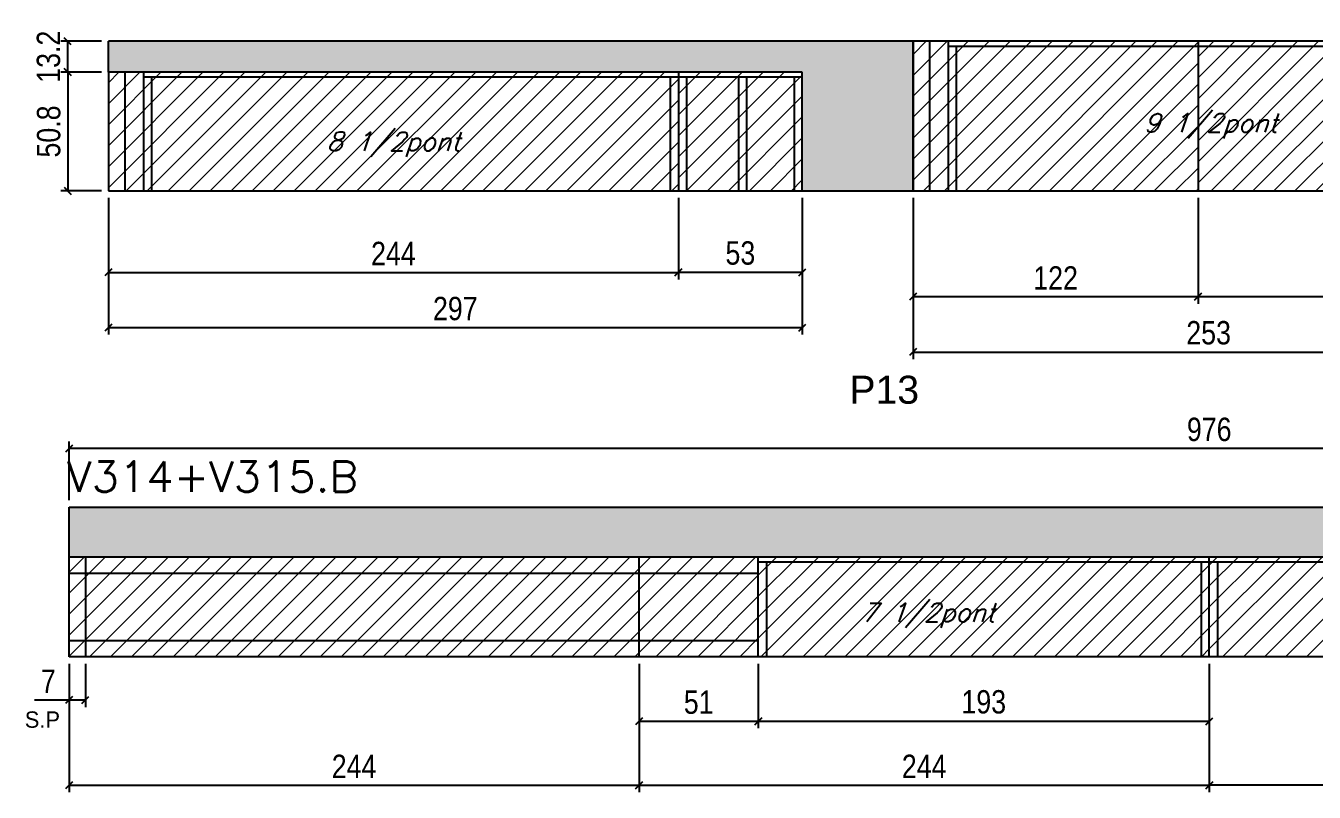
# Model space of a CAD drawing. Extents: x 137137 to 143418, y 10464 to 34486.
# Drawn here: x 139126 to 139677, y 24713 to 25041 of the extents above; entities that cross this region are included whole.
import ezdxf

# ---------------------------------------------------------------- set-up
doc = ezdxf.new("R2010")
doc.units = 0
for name, color, linetype in [('5', 5, 'Continuous'), ('COTA', 241, 'Continuous'), ('Painéis', 200, 'Continuous'), ('SARR_2.2x7', 40, 'Continuous'), ('SARR_3.5x7', 81, 'Continuous'), ('texto', 7, 'Continuous')]:
    doc.layers.add(name, color=color, linetype=linetype)
for name, color, linetype, lineweight in [('CHAPA REAPROV', 6, 'Continuous', 13), ('Hachura', 251, 'Continuous', 9), ('Texto Seção', 7, 'Continuous', 15)]:
    doc.layers.add(name, color=color, linetype=linetype, lineweight=lineweight)
doc.styles.add('COTA TECNICA', font='techl___.ttf', dxfattribs={"height": 10})
doc.styles.add('REGUA-120', font='ROMANS.shx', dxfattribs={"height": 15})
doc.styles.add('Romans', font='romans.shx')
doc.styles.add('ROMAS860', font='ROMAS860.SHX')
doc.styles.get("Standard").update_dxf_attribs({"font": 'arial.ttf'})
doc.dimstyles.new('PAINEL', dxfattribs={"dimtxt": 10, "dimasz": 3, "dimexe": 3, "dimexo": 3, "dimgap": 3, "dimtad": 1, "dimdec": 1, "dimzin": 12, "dimdsep": 46, "dimtxsty": 'COTA TECNICA', "dimblk1": 'OBLIQUE', "dimblk2": 'OBLIQUE', "dimsah": 1, "dimcen": 0.9, "dimclrd": 4, "dimclre": 4, "dimclrt": 240, "dimadec": 1, "dimazin": 3, "dimtfac": 1, "dimtdec": 1, "dimtmove": 0, "dimatfit": 3, "dimfxl": 1, "dimtolj": 1, "dimtzin": 12, "dimarcsym": 0})
pattern_1 = [(45, (-1580.9014, -8024.732), (-4.49012806, 4.49012806), [])]
pattern_2 = [(45, (-1580.9014, -8040.026), (-4.49012806, 4.49012806), [])]
pattern_3 = [(45, (-1321.422, -8047.701), (-4.49012806, 4.49012806), [])]

# ---------------------------------------------------------------- blocks, each defined once
blk = doc.blocks.new('_Oblique')
at = {"color": 0, "linetype": 'ByBlock', "lineweight": -2}
blk.add_line((-0.5, -0.5), (0.5, 0.5), dxfattribs=at)
blk = doc.blocks.new('*D1318')
at = {"layer": 'COTA', "color": 4, "linetype": 'ByBlock', "lineweight": -2, "transparency": 16777216}
for p, q in [((139161.06, 24967.77), (139161.06, 24909.21)), ((139458.06, 24967.77), (139458.06, 24909.21)), ((139161.06, 24912.21), (139458.06, 24912.21))]:
    blk.add_line(p, q, dxfattribs=at)
at = {"layer": 'Defpoints', "color": 0, "linetype": 'ByBlock', "transparency": 16777216}
for p in [(139161.06, 24970.77), (139458.06, 24970.77), (139458.06, 24912.21)]:
    blk.add_point(p, dxfattribs=at)
at = {"layer": 'COTA', "color": 4, "linetype": 'ByBlock', "lineweight": -2, "transparency": 16777216, "xscale": 3, "yscale": 3, "zscale": 3, "rotation": 180}
blk.add_blockref('_Oblique', (139161.06, 24912.21), dxfattribs=at)
at = {"layer": 'COTA', "color": 4, "linetype": 'ByBlock', "lineweight": -2, "transparency": 16777216, "xscale": 3, "yscale": 3, "zscale": 3}
blk.add_blockref('_Oblique', (139458.06, 24912.21), dxfattribs=at)
at = {"layer": 'COTA', "color": 240, "linetype": 'ByBlock', "transparency": 16777216, "insert": (139309.56, 24920.32), "char_height": 10, "attachment_point": 5, "style": 'COTA TECNICA'}
blk.add_mtext('\\A1;297', dxfattribs=at)
blk = doc.blocks.new('*D1319')
at = {"layer": 'COTA', "color": 4, "linetype": 'ByBlock', "lineweight": -2, "transparency": 16777216}
for p, q in [((139505.47, 24967.77), (139505.47, 24898.74)), ((139758.47, 24967.77), (139758.47, 24898.74)), ((139505.47, 24901.74), (139758.47, 24901.74))]:
    blk.add_line(p, q, dxfattribs=at)
at = {"layer": 'Defpoints', "color": 0, "linetype": 'ByBlock', "transparency": 16777216}
for p in [(139505.47, 24970.77), (139758.47, 24970.77), (139758.47, 24901.74)]:
    blk.add_point(p, dxfattribs=at)
at = {"layer": 'COTA', "color": 4, "linetype": 'ByBlock', "lineweight": -2, "transparency": 16777216, "xscale": 3, "yscale": 3, "zscale": 3, "rotation": 180}
blk.add_blockref('_Oblique', (139505.47, 24901.74), dxfattribs=at)
at = {"layer": 'COTA', "color": 4, "linetype": 'ByBlock', "lineweight": -2, "transparency": 16777216, "xscale": 3, "yscale": 3, "zscale": 3}
blk.add_blockref('_Oblique', (139758.47, 24901.74), dxfattribs=at)
at = {"layer": 'COTA', "color": 240, "linetype": 'ByBlock', "transparency": 16777216, "insert": (139631.97, 24909.96), "char_height": 10, "attachment_point": 5, "style": 'COTA TECNICA'}
blk.add_mtext('\\A1;253', dxfattribs=at)
blk = doc.blocks.new('*D1323')
at = {"layer": 'COTA', "color": 4, "linetype": 'ByBlock', "lineweight": -2, "transparency": 16777216}
for p, q in [((139405.06, 24967.77), (139405.06, 24932.88)), ((139458.06, 24967.77), (139458.06, 24932.88)), ((139458.06, 24935.88), (139405.06, 24935.88))]:
    blk.add_line(p, q, dxfattribs=at)
at = {"layer": 'Defpoints', "color": 0, "linetype": 'ByBlock', "transparency": 16777216}
for p in [(139405.06, 24970.77), (139458.06, 24970.77), (139405.06, 24935.88)]:
    blk.add_point(p, dxfattribs=at)
at = {"layer": 'COTA', "color": 4, "linetype": 'ByBlock', "lineweight": -2, "transparency": 16777216, "xscale": 3, "yscale": 3, "zscale": 3, "rotation": 180}
blk.add_blockref('_Oblique', (139405.06, 24935.88), dxfattribs=at)
at = {"layer": 'COTA', "color": 4, "linetype": 'ByBlock', "lineweight": -2, "transparency": 16777216, "xscale": 3, "yscale": 3, "zscale": 3}
blk.add_blockref('_Oblique', (139458.06, 24935.88), dxfattribs=at)
at = {"layer": 'COTA', "color": 240, "linetype": 'ByBlock', "transparency": 16777216, "insert": (139431.56, 24944.1), "char_height": 10, "attachment_point": 5, "style": 'COTA TECNICA'}
blk.add_mtext('\\A1;53', dxfattribs=at)
blk = doc.blocks.new('*D1324')
at = {"layer": 'COTA', "color": 4, "linetype": 'ByBlock', "lineweight": -2, "transparency": 16777216}
for p, q in [((139505.47, 24967.77), (139505.47, 24922.41)), ((139627.47, 24967.77), (139627.47, 24922.41)), ((139627.47, 24925.41), (139505.47, 24925.41))]:
    blk.add_line(p, q, dxfattribs=at)
at = {"layer": 'Defpoints', "color": 0, "linetype": 'ByBlock', "transparency": 16777216}
for p in [(139505.47, 24970.77), (139627.47, 24970.77), (139505.47, 24925.41)]:
    blk.add_point(p, dxfattribs=at)
at = {"layer": 'COTA', "color": 4, "linetype": 'ByBlock', "lineweight": -2, "transparency": 16777216, "xscale": 3, "yscale": 3, "zscale": 3, "rotation": 180}
blk.add_blockref('_Oblique', (139505.47, 24925.41), dxfattribs=at)
at = {"layer": 'COTA', "color": 4, "linetype": 'ByBlock', "lineweight": -2, "transparency": 16777216, "xscale": 3, "yscale": 3, "zscale": 3}
blk.add_blockref('_Oblique', (139627.47, 24925.41), dxfattribs=at)
at = {"layer": 'COTA', "color": 240, "linetype": 'ByBlock', "transparency": 16777216, "insert": (139566.47, 24933.47), "char_height": 10, "attachment_point": 5, "style": 'COTA TECNICA'}
blk.add_mtext('\\A1;122', dxfattribs=at)
blk = doc.blocks.new('*D1325')
at = {"layer": 'COTA', "color": 4, "linetype": 'ByBlock', "lineweight": -2, "transparency": 16777216}
for p, q in [((139627.47, 24967.77), (139627.47, 24922.41)), ((139758.47, 24967.77), (139758.47, 24922.41)), ((139758.47, 24925.41), (139627.47, 24925.41))]:
    blk.add_line(p, q, dxfattribs=at)
at = {"layer": 'Defpoints', "color": 0, "linetype": 'ByBlock', "transparency": 16777216}
for p in [(139627.47, 24970.77), (139758.47, 24970.77), (139627.47, 24925.41)]:
    blk.add_point(p, dxfattribs=at)
at = {"layer": 'COTA', "color": 4, "linetype": 'ByBlock', "lineweight": -2, "transparency": 16777216, "xscale": 3, "yscale": 3, "zscale": 3, "rotation": 180}
blk.add_blockref('_Oblique', (139627.47, 24925.41), dxfattribs=at)
at = {"layer": 'COTA', "color": 4, "linetype": 'ByBlock', "lineweight": -2, "transparency": 16777216, "xscale": 3, "yscale": 3, "zscale": 3}
blk.add_blockref('_Oblique', (139758.47, 24925.41), dxfattribs=at)
at = {"layer": 'COTA', "color": 240, "linetype": 'ByBlock', "transparency": 16777216, "insert": (139692.97, 24933.63), "char_height": 10, "attachment_point": 5, "style": 'COTA TECNICA'}
blk.add_mtext('\\A1;131', dxfattribs=at)
blk = doc.blocks.new('*D1401')
at = {"layer": 'COTA', "color": 4, "linetype": 'ByBlock', "lineweight": -2, "transparency": 16777216}
for p, q in [((139158.06, 25021.57), (139140.7, 25021.57)), ((139143.7, 25021.57), (139143.7, 24970.77)), ((139158.06, 24970.77), (139140.7, 24970.77))]:
    blk.add_line(p, q, dxfattribs=at)
at = {"layer": 'Defpoints', "color": 0, "linetype": 'ByBlock', "transparency": 16777216}
for p in [(139161.06, 25021.57), (139143.7, 24970.77), (139161.06, 24970.77)]:
    blk.add_point(p, dxfattribs=at)
at = {"layer": 'COTA', "color": 4, "linetype": 'ByBlock', "lineweight": -2, "transparency": 16777216, "xscale": 3, "yscale": 3, "zscale": 3}
for p, rotation in [((139143.7, 25021.57), 90), ((139143.7, 24970.77), 270)]:
    blk.add_blockref('_Oblique', p, dxfattribs=dict(at, rotation=rotation))
at = {"layer": 'COTA', "color": 240, "linetype": 'ByBlock', "transparency": 16777216, "insert": (139135.57, 24996.17), "char_height": 10, "attachment_point": 5, "rotation": 90, "style": 'COTA TECNICA'}
blk.add_mtext('\\A1;50.8', dxfattribs=at)
blk = doc.blocks.new('*D1402')
at = {"layer": 'COTA', "color": 4, "linetype": 'ByBlock', "lineweight": -2, "transparency": 16777216}
for p, q in [((139158.06, 25034.77), (139140.7, 25034.77)), ((139143.7, 25021.57), (139143.7, 25034.77)), ((139158.06, 25021.57), (139140.7, 25021.57))]:
    blk.add_line(p, q, dxfattribs=at)
at = {"layer": 'Defpoints', "color": 0, "linetype": 'ByBlock', "transparency": 16777216}
for p in [(139143.7, 25034.77), (139161.06, 25034.77), (139161.06, 25021.57)]:
    blk.add_point(p, dxfattribs=at)
at = {"layer": 'COTA', "color": 4, "linetype": 'ByBlock', "lineweight": -2, "transparency": 16777216, "xscale": 3, "yscale": 3, "zscale": 3}
for p, rotation in [((139143.7, 25034.77), 90), ((139143.7, 25021.57), 270)]:
    blk.add_blockref('_Oblique', p, dxfattribs=dict(at, rotation=rotation))
at = {"layer": 'COTA', "color": 240, "linetype": 'ByBlock', "transparency": 16777216, "insert": (139135.48, 25028.17), "char_height": 10, "attachment_point": 5, "rotation": 90, "style": 'COTA TECNICA'}
blk.add_mtext('\\A1;13.2', dxfattribs=at)
blk = doc.blocks.new('*D1412')
at = {"layer": 'COTA', "color": 4, "lineweight": -2, "transparency": 16777216}
for p, q in [((139161.06, 24947.77), (139161.06, 24932.88)), ((139405.06, 24947.77), (139405.06, 24932.88)), ((139161.06, 24935.88), (139405.06, 24935.88))]:
    blk.add_line(p, q, dxfattribs=at)
at = {"layer": 'Defpoints', "color": 0, "transparency": 16777216}
for p in [(139161.06, 24950.77), (139405.06, 24950.77), (139405.06, 24935.88)]:
    blk.add_point(p, dxfattribs=at)
at = {"layer": 'COTA', "color": 4, "lineweight": -2, "transparency": 16777216, "xscale": 3, "yscale": 3, "zscale": 3, "rotation": 180}
blk.add_blockref('_Oblique', (139161.06, 24935.88), dxfattribs=at)
at = {"layer": 'COTA', "color": 4, "lineweight": -2, "transparency": 16777216, "xscale": 3, "yscale": 3, "zscale": 3}
blk.add_blockref('_Oblique', (139405.06, 24935.88), dxfattribs=at)
at = {"layer": 'COTA', "color": 240, "transparency": 16777216, "insert": (139283.06, 24943.95), "char_height": 10, "attachment_point": 5, "style": 'COTA TECNICA'}
blk.add_mtext('\\A1;244', dxfattribs=at)
blk = doc.blocks.new('*D1359')
at = {"layer": 'COTA', "color": 4, "linetype": 'ByBlock', "lineweight": -2, "transparency": 16777216}
for p, q in [((139144.23, 24768.35), (139144.23, 24713.35)), ((139388.23, 24768.35), (139388.23, 24713.35)), ((139144.23, 24716.35), (139388.23, 24716.35))]:
    blk.add_line(p, q, dxfattribs=at)
at = {"layer": 'Defpoints', "color": 0, "linetype": 'ByBlock', "transparency": 16777216}
for p in [(139144.23, 24771.35), (139388.23, 24771.35), (139388.23, 24716.35)]:
    blk.add_point(p, dxfattribs=at)
at = {"layer": 'COTA', "color": 4, "linetype": 'ByBlock', "lineweight": -2, "transparency": 16777216, "xscale": 3, "yscale": 3, "zscale": 3, "rotation": 180}
blk.add_blockref('_Oblique', (139144.23, 24716.35), dxfattribs=at)
at = {"layer": 'COTA', "color": 4, "linetype": 'ByBlock', "lineweight": -2, "transparency": 16777216, "xscale": 3, "yscale": 3, "zscale": 3}
blk.add_blockref('_Oblique', (139388.23, 24716.35), dxfattribs=at)
at = {"layer": 'COTA', "color": 240, "linetype": 'ByBlock', "transparency": 16777216, "insert": (139266.23, 24724.42), "char_height": 10, "attachment_point": 5, "style": 'COTA TECNICA'}
blk.add_mtext('\\A1;244', dxfattribs=at)
blk = doc.blocks.new('*D1360')
at = {"layer": 'COTA', "color": 4, "linetype": 'ByBlock', "lineweight": -2, "transparency": 16777216}
for p, q in [((139388.23, 24768.35), (139388.23, 24713.35)), ((139632.23, 24768.35), (139632.23, 24713.35)), ((139388.23, 24716.35), (139632.23, 24716.35))]:
    blk.add_line(p, q, dxfattribs=at)
at = {"layer": 'Defpoints', "color": 0, "linetype": 'ByBlock', "transparency": 16777216}
for p in [(139388.23, 24771.35), (139632.23, 24771.35), (139632.23, 24716.35)]:
    blk.add_point(p, dxfattribs=at)
at = {"layer": 'COTA', "color": 4, "linetype": 'ByBlock', "lineweight": -2, "transparency": 16777216, "xscale": 3, "yscale": 3, "zscale": 3, "rotation": 180}
blk.add_blockref('_Oblique', (139388.23, 24716.35), dxfattribs=at)
at = {"layer": 'COTA', "color": 4, "linetype": 'ByBlock', "lineweight": -2, "transparency": 16777216, "xscale": 3, "yscale": 3, "zscale": 3}
blk.add_blockref('_Oblique', (139632.23, 24716.35), dxfattribs=at)
at = {"layer": 'COTA', "color": 240, "linetype": 'ByBlock', "transparency": 16777216, "insert": (139510.23, 24724.42), "char_height": 10, "attachment_point": 5, "style": 'COTA TECNICA'}
blk.add_mtext('\\A1;244', dxfattribs=at)
blk = doc.blocks.new('*D1361')
at = {"layer": 'COTA', "color": 4, "linetype": 'ByBlock', "lineweight": -2, "transparency": 16777216}
for p, q in [((139632.23, 24768.35), (139632.23, 24713.35)), ((139876.23, 24768.35), (139876.23, 24713.35)), ((139876.23, 24716.35), (139632.23, 24716.35))]:
    blk.add_line(p, q, dxfattribs=at)
at = {"layer": 'Defpoints', "color": 0, "linetype": 'ByBlock', "transparency": 16777216}
for p in [(139632.23, 24771.35), (139876.23, 24771.35), (139632.23, 24716.35)]:
    blk.add_point(p, dxfattribs=at)
at = {"layer": 'COTA', "color": 4, "linetype": 'ByBlock', "lineweight": -2, "transparency": 16777216, "xscale": 3, "yscale": 3, "zscale": 3, "rotation": 180}
blk.add_blockref('_Oblique', (139632.23, 24716.35), dxfattribs=at)
at = {"layer": 'COTA', "color": 4, "linetype": 'ByBlock', "lineweight": -2, "transparency": 16777216, "xscale": 3, "yscale": 3, "zscale": 3}
blk.add_blockref('_Oblique', (139876.23, 24716.35), dxfattribs=at)
at = {"layer": 'COTA', "color": 240, "linetype": 'ByBlock', "transparency": 16777216, "insert": (139754.23, 24724.42), "char_height": 10, "attachment_point": 5, "style": 'COTA TECNICA'}
blk.add_mtext('\\A1;244', dxfattribs=at)
blk = doc.blocks.new('*D1362')
at = {"layer": 'COTA', "color": 4, "linetype": 'ByBlock', "lineweight": -2, "transparency": 16777216}
for p, q in [((139151.23, 24768.35), (139151.23, 24749.77)), ((139144.23, 24752.77), (139129.5, 24752.77)), ((139144.23, 24754.35), (139144.23, 24749.77)), ((139151.23, 24752.77), (139144.23, 24752.77))]:
    blk.add_line(p, q, dxfattribs=at)
at = {"layer": 'Defpoints', "color": 0, "linetype": 'ByBlock', "transparency": 16777216}
for p in [(139151.23, 24771.35), (139144.23, 24757.35), (139144.23, 24752.77)]:
    blk.add_point(p, dxfattribs=at)
at = {"layer": 'COTA', "color": 4, "linetype": 'ByBlock', "lineweight": -2, "transparency": 16777216, "xscale": 3, "yscale": 3, "zscale": 3, "rotation": 180}
blk.add_blockref('_Oblique', (139144.23, 24752.77), dxfattribs=at)
at = {"layer": 'COTA', "color": 4, "linetype": 'ByBlock', "lineweight": -2, "transparency": 16777216, "xscale": 3, "yscale": 3, "zscale": 3}
blk.add_blockref('_Oblique', (139151.23, 24752.77), dxfattribs=at)
at = {"layer": 'COTA', "color": 240, "linetype": 'ByBlock', "transparency": 16777216, "insert": (139135.36, 24760.84), "char_height": 10, "attachment_point": 5, "style": 'COTA TECNICA'}
blk.add_mtext('\\A1;7', dxfattribs=at)
blk = doc.blocks.new('*D1364')
at = {"layer": 'COTA', "color": 4, "linetype": 'ByBlock', "lineweight": -2, "transparency": 16777216}
for p, q in [((139388.23, 24768.35), (139388.23, 24740.73)), ((139439.23, 24768.35), (139439.23, 24740.73)), ((139388.23, 24743.73), (139439.23, 24743.73))]:
    blk.add_line(p, q, dxfattribs=at)
at = {"layer": 'Defpoints', "color": 0, "linetype": 'ByBlock', "transparency": 16777216}
for p in [(139388.23, 24771.35), (139439.23, 24771.35), (139439.23, 24743.73)]:
    blk.add_point(p, dxfattribs=at)
at = {"layer": 'COTA', "color": 4, "linetype": 'ByBlock', "lineweight": -2, "transparency": 16777216, "xscale": 3, "yscale": 3, "zscale": 3, "rotation": 180}
blk.add_blockref('_Oblique', (139388.23, 24743.73), dxfattribs=at)
at = {"layer": 'COTA', "color": 4, "linetype": 'ByBlock', "lineweight": -2, "transparency": 16777216, "xscale": 3, "yscale": 3, "zscale": 3}
blk.add_blockref('_Oblique', (139439.23, 24743.73), dxfattribs=at)
at = {"layer": 'COTA', "color": 240, "linetype": 'ByBlock', "transparency": 16777216, "insert": (139413.73, 24751.84), "char_height": 10, "attachment_point": 5, "style": 'COTA TECNICA'}
blk.add_mtext('\\A1;51', dxfattribs=at)
blk = doc.blocks.new('*D1365')
at = {"layer": 'COTA', "color": 4, "linetype": 'ByBlock', "lineweight": -2, "transparency": 16777216}
for p, q in [((139439.23, 24768.35), (139439.23, 24740.73)), ((139632.23, 24768.35), (139632.23, 24740.73)), ((139439.23, 24743.73), (139632.23, 24743.73))]:
    blk.add_line(p, q, dxfattribs=at)
at = {"layer": 'Defpoints', "color": 0, "linetype": 'ByBlock', "transparency": 16777216}
for p in [(139439.23, 24771.35), (139632.23, 24771.35), (139632.23, 24743.73)]:
    blk.add_point(p, dxfattribs=at)
at = {"layer": 'COTA', "color": 4, "linetype": 'ByBlock', "lineweight": -2, "transparency": 16777216, "xscale": 3, "yscale": 3, "zscale": 3, "rotation": 180}
blk.add_blockref('_Oblique', (139439.23, 24743.73), dxfattribs=at)
at = {"layer": 'COTA', "color": 4, "linetype": 'ByBlock', "lineweight": -2, "transparency": 16777216, "xscale": 3, "yscale": 3, "zscale": 3}
blk.add_blockref('_Oblique', (139632.23, 24743.73), dxfattribs=at)
at = {"layer": 'COTA', "color": 240, "linetype": 'ByBlock', "transparency": 16777216, "insert": (139535.73, 24751.98), "char_height": 10, "attachment_point": 5, "style": 'COTA TECNICA'}
blk.add_mtext('\\A1;193', dxfattribs=at)
blk = doc.blocks.new('*D1433')
at = {"layer": 'CHAPA REAPROV', "color": 4, "lineweight": -2, "ltscale": 25, "transparency": 16777216}
for p, q in [((139144.23, 24838.35), (139144.23, 24863.47)), ((140120.23, 24860.47), (139144.23, 24860.47)), ((140120.23, 24838.35), (140120.23, 24863.47))]:
    blk.add_line(p, q, dxfattribs=at)
at = {"layer": 'Defpoints', "color": 0, "ltscale": 25, "transparency": 16777216}
for p in [(139144.23, 24860.47), (139144.23, 24835.35), (140120.23, 24835.35)]:
    blk.add_point(p, dxfattribs=at)
at = {"layer": 'CHAPA REAPROV', "color": 4, "lineweight": -2, "ltscale": 25, "transparency": 16777216, "xscale": 3, "yscale": 3, "zscale": 3, "rotation": 180}
blk.add_blockref('_Oblique', (139144.23, 24860.47), dxfattribs=at)
at = {"layer": 'CHAPA REAPROV', "color": 4, "lineweight": -2, "ltscale": 25, "transparency": 16777216, "xscale": 3, "yscale": 3, "zscale": 3}
blk.add_blockref('_Oblique', (140120.23, 24860.47), dxfattribs=at)
at = {"layer": 'CHAPA REAPROV', "color": 240, "ltscale": 25, "transparency": 16777216, "insert": (139632.23, 24868.6), "char_height": 10, "attachment_point": 5, "style": 'COTA TECNICA'}
blk.add_mtext('\\A1;976', dxfattribs=at)

msp = doc.modelspace()

# ---------------------------------------------------------------- hatches: boundary and pattern name
at = {"layer": 'COTA', "linetype": 'ByBlock'}
h = msp.add_hatch(dxfattribs=at)
h.set_pattern_fill('AR-CONC', color=256, scale=0.03)
h.set_pattern_definition([(50, (-1580.9014, -8024.732), (5.46554007, -0.47817257), [0.5715, -6.2865]), (355, (-1580.9014, -8024.732), (-1.05730264, 5.73170536), [0.4572, -5.02921753]), (100.4514447, (-1580.446, -8024.7716), (4.40823741, 5.25353256), [0.48570026, -5.34270734]), (46.1842, (-1580.9014, -8023.208), (8.13237123, -1.26126984), [0.85725, -9.42975]), (96.6355576, (-1580.224, -8023.313), (7.122124, 7.42278374), [0.7285507, -8.01406824]), (351.184151, (-1580.901, -8023.208), (7.122124, 7.42278374), [0.685799, -7.54379196]), (21, (-1580.1394, -8023.589), (4.54843174, -3.06795595), [0.5715, -6.2865]), (326, (-1580.1394, -8023.589), (1.85406085, 5.52563898), [0.4572, -5.0292]), (71.451445, (-1579.7604, -8023.8445), (6.40249258, 2.45768307), [0.48570026, -5.34269813]), (37.5, (-1580.9014, -8024.7318), (0.092658098, 2.536651166), [0, -4.96824, 0, -5.1054, 0, -5.04825]), (7.5, (-1580.9014, -8024.7318), (2.004589875, 3.005417245), [0, -2.91084, 0, -4.85394, 0, -1.92405]), (327.5, (-1582.6007, -8024.7318), (4.067717855, -0.17186232), [0, -1.905, 0, -5.9436, 0, -7.8867]), (317.5, (-1583.3627, -8024.7318), (4.44387544, 0.76279473), [0, -2.4765, 0, -3.94716, 0, -5.6007])])
h.paths.add_polyline_path([(139458.06, 24970.77), (139485.06, 24970.77), (139505.47, 24970.77), (139505.47, 25034.77), (139161.06, 25034.77), (139161.06, 25021.57), (139458.06, 25021.57)])
h = msp.add_hatch(dxfattribs=at)
h.set_pattern_fill('AR-CONC', color=256, scale=0.03)
h.set_pattern_definition([(50, (-1578.9157, -8040.0258), (5.46554007, -0.47817257), [0.5715, -6.2865]), (355, (-1578.9157, -8040.026), (-1.05730264, 5.73170536), [0.4572, -5.02921753]), (100.4514447, (-1578.46, -8040.0656), (4.40823741, 5.25353256), [0.48570026, -5.34270734]), (46.1842, (-1578.916, -8038.502), (8.13237123, -1.26126984), [0.85725, -9.42975]), (96.6355576, (-1578.238, -8038.607), (7.122124, 7.42278374), [0.7285507, -8.01406824]), (351.184151, (-1578.916, -8038.502), (7.122124, 7.42278374), [0.685799, -7.54379196]), (21, (-1578.1537, -8038.8828), (4.54843174, -3.06795595), [0.5715, -6.2865]), (326, (-1578.1537, -8038.883), (1.85406085, 5.52563898), [0.4572, -5.0292]), (71.451445, (-1577.7747, -8039.1384), (6.40249258, 2.45768307), [0.48570026, -5.34269813]), (37.5, (-1578.9157, -8040.0258), (0.092658098, 2.536651166), [0, -4.96824, 0, -5.1054, 0, -5.04825]), (7.5, (-1578.9157, -8040.0258), (2.004589875, 3.005417245), [0, -2.91084, 0, -4.85394, 0, -1.92405]), (327.5, (-1580.615, -8040.0258), (4.067717855, -0.17186232), [0, -1.905, 0, -5.9436, 0, -7.8867]), (317.5, (-1581.377, -8040.0258), (4.44387544, 0.76279473), [0, -2.4765, 0, -3.94716, 0, -5.6007])])
h.paths.add_polyline_path([(139144.23, 24835.35), (139144.23, 24814.15), (140120.23, 24814.15), (140120.23, 24835.35)])
at = {"layer": 'Hachura', "linetype": 'ByBlock'}
h = msp.add_hatch(dxfattribs=at)
h.set_pattern_fill('ANSI31', color=256, scale=2)
h.set_pattern_definition(pattern_1)
h.paths.add_polyline_path([(139627.47, 25034.77), (139505.47, 25034.77), (139505.54, 24970.77), (139627.47, 24970.77)])
h = msp.add_hatch(dxfattribs=at)
h.set_pattern_fill('ANSI31', color=256, scale=2)
h.set_pattern_definition(pattern_2)
h.paths.add_polyline_path([(139736.47, 25034.77), (139627.47, 25034.77), (139627.47, 24970.77), (139758.47, 24970.77), (139758.47, 24990.77), (139736.47, 24990.77)])
h.paths.add_polyline_path([(139723.62, 25001.99), (139723.62, 25024.18), (139703.03, 25024.18), (139703.03, 25001.99)], flags=24)
h = msp.add_hatch(dxfattribs=at)
h.set_pattern_fill('ANSI31', color=256, scale=2)
h.set_pattern_definition(pattern_1)
h.paths.add_polyline_path([(139405.06, 25021.57), (139161.06, 25021.57), (139161.06, 24970.77), (139405.06, 24970.77)])
h.paths.add_polyline_path([(139242.76, 24982.61), (139316.85, 24982.61), (139322.35, 24998.59), (139248.26, 24998.59)], flags=24)
h = msp.add_hatch(dxfattribs=at)
h.set_pattern_fill('ANSI31', color=256, scale=2)
h.set_pattern_definition(pattern_2)
h.paths.add_polyline_path([(139458.06, 25021.57), (139405.06, 25021.57), (139405.06, 24970.77), (139458.06, 24970.77)])
h = msp.add_hatch(dxfattribs=at)
h.set_pattern_fill('ANSI31', color=256, scale=2)
h.set_pattern_definition(pattern_3)
h.paths.add_polyline_path([(139388.23, 24814.15), (139144.23, 24814.15), (139144.23, 24771.35), (139388.23, 24771.35)])
h = msp.add_hatch(dxfattribs=at)
h.set_pattern_fill('ANSI31', color=256, scale=2)
h.set_pattern_definition(pattern_3)
h.paths.add_polyline_path([(139439.23, 24814.15), (139388.23, 24814.15), (139388.23, 24771.35), (139439.23, 24771.35)])
h = msp.add_hatch(dxfattribs=at)
h.set_pattern_fill('ANSI31', color=256, scale=2)
h.set_pattern_definition(pattern_3)
h.paths.add_polyline_path([(139632.23, 24814.15), (139439.23, 24814.15), (139439.23, 24771.35), (139632.23, 24771.35)])
h.paths.add_polyline_path([(139475.08, 24781.02), (139542.69, 24781.02), (139548.19, 24796.99), (139480.57, 24796.99)], flags=24)
h = msp.add_hatch(dxfattribs=at)
h.set_pattern_fill('ANSI31', color=256, scale=2)
h.set_pattern_definition(pattern_3)
h.paths.add_polyline_path([(139632.23, 24814.15), (139632.23, 24771.35), (139876.23, 24771.35), (139876.23, 24814.15)])

# ---------------------------------------------------------------- linework, layer by layer
at = {"layer": 'COTA', "linetype": 'ByBlock'}
for p, q in [((139505.47, 25034.77), (139161.06, 25034.77)), ((139161.06, 25021.57), (139161.06, 25034.77)), ((139505.54, 24970.77), (139505.47, 25034.77)), ((139458.06, 24970.77), (139505.54, 24970.77)), ((139144.23, 24835.35), (140120.23, 24835.35)), ((139144.23, 24814.15), (139144.23, 24835.35)), ((139439.23, 24771.35), (139439.23, 24814.15))]:
    msp.add_line(p, q, dxfattribs=at)
at = {"layer": 'Painéis', "linetype": 'ByBlock'}
for p, q in [((139505.47, 25034.77), (139505.47, 24970.77)), ((139736.47, 25034.77), (139505.47, 25034.77)), ((139627.47, 25034.77), (139627.47, 24970.77)), ((139161.06, 25021.57), (139161.06, 24970.77)), ((139458.06, 25021.57), (139161.06, 25021.57)), ((139405.06, 25021.57), (139405.06, 24970.77)), ((139458.06, 24970.77), (139458.06, 25021.57)), ((139161.06, 24970.77), (139405.06, 24970.77)), ((139405.06, 24970.77), (139458.06, 24970.77)), ((139505.47, 24970.77), (139758.47, 24970.77)), ((139144.23, 24771.35), (139144.23, 24814.15)), ((139144.23, 24814.15), (140120.23, 24814.15)), ((139388.23, 24771.35), (139388.23, 24814.15)), ((139632.23, 24771.35), (139632.23, 24814.15)), ((139632.23, 24771.35), (139144.23, 24771.35)), ((140120.23, 24771.35), (139632.23, 24771.35))]:
    msp.add_line(p, q, dxfattribs=at)
at = {"layer": 'SARR_2.2x7', "linetype": 'Continuous'}
for p, q in [((139512.47, 25034.77), (139512.47, 24970.77)), ((139736.47, 25032.57), (139520.47, 25032.57)), ((139168.06, 25021.57), (139168.06, 24970.77)), ((139405.06, 25019.37), (139176.06, 25019.37)), ((139458.06, 25019.37), (139405.06, 25019.37)), ((139151.23, 24814.15), (139151.23, 24771.35)), ((139439.23, 24811.95), (139632.23, 24811.95)), ((139632.23, 24811.95), (139876.23, 24811.95))]:
    msp.add_line(p, q, dxfattribs=at)
for points in [[(139144.23, 24807.15), (139388.23, 24807.15)], [(139388.23, 24807.15), (139388.23, 24807.15), (139439.23, 24807.15)], [(139144.23, 24778.34), (139388.23, 24778.35)], [(139388.23, 24778.35), (139388.23, 24778.35), (139439.23, 24778.35)]]:
    msp.add_lwpolyline(points, dxfattribs=at)
at = {"layer": 'SARR_3.5x7'}
for p, q in [((139520.47, 25034.77), (139520.47, 24970.77)), ((139523.97, 25032.57), (139523.97, 24970.77)), ((139176.06, 25021.57), (139176.06, 24970.77)), ((139179.56, 25019.37), (139179.56, 24970.77)), ((139401.56, 25019.37), (139401.56, 24970.77)), ((139408.56, 25019.37), (139408.56, 24970.77)), ((139430.71, 25019.37), (139430.71, 24970.77)), ((139434.21, 25019.37), (139434.21, 24970.77)), ((139454.56, 25019.37), (139454.56, 24970.77)), ((139442.73, 24811.95), (139442.73, 24771.35)), ((139628.73, 24811.95), (139628.73, 24771.35)), ((139635.73, 24811.95), (139635.73, 24771.35))]:
    msp.add_line(p, q, dxfattribs=at)

# ---------------------------------------------------------------- texts
at = {"layer": '5', "linetype": 'Continuous'}
msp.add_text('P13', height=12, rotation=0, dxfattribs=at).set_placement((139478.23, 24879.64))
at = {"layer": 'texto', "color": 2, "char_height": 8, "attachment_point": 5, "style": 'Romans'}
for s, insert in [('{\\Q19;\\C256;9 1/2pont}', (139632.88, 24998.5)), ('{\\Q19;\\C256;8 1/2pont}', (139283.06, 24990.6)), ('{\\Q19;\\C256;7 1/2pont}', (139511.94, 24789))]:
    msp.add_mtext(s, dxfattribs=dict(at, insert=insert))
at = {"layer": 'texto', "color": 4, "insert": (139132.84, 24744.4), "char_height": 7, "attachment_point": 5, "style": 'ROMAS860'}
msp.add_mtext('S.P', dxfattribs=at)
at = {"layer": 'Texto Seção', "style": 'REGUA-120', "width": 1.05}
msp.add_text('V314+V315.B', height=13, dxfattribs=at).set_placement((139143.36, 24841.97))

# ---------------------------------------------------------------- dimensions: what is measured, and where the dimension line sits
at = {"layer": 'CHAPA REAPROV', "ltscale": 25}
dim = msp.add_linear_dim(base=(139144.23, 24860.47), p1=(140120.23, 24835.35), p2=(139144.23, 24835.35), dimstyle='PAINEL', dxfattribs=at)
dim.commit()
dim.dimension.update_dxf_attribs({"geometry": '*D1433', "text_midpoint": (139632.23, 24868.6)})
at = {"layer": 'COTA', "linetype": 'ByBlock'}
dim = msp.add_linear_dim(base=(139143.7, 25034.77), p1=(139161.06, 25021.57), p2=(139161.06, 25034.77), angle=90, dimstyle='PAINEL', dxfattribs=at)
dim.commit()
dim.dimension.update_dxf_attribs({"geometry": '*D1402', "text_midpoint": (139143.7, 25028.17), "dimtype": 160})
for base, p1, p2, angle, picture, middle in [((139143.7, 24970.77), (139161.06, 25021.57), (139161.06, 24970.77), 90, '*D1401', (139135.57, 24996.17)), ((139632.23, 24716.35), (139876.23, 24771.35), (139632.23, 24771.35), 180, '*D1361', (139754.23, 24724.42))]:
    dim = msp.add_linear_dim(base=base, p1=p1, p2=p2, angle=angle, dimstyle='PAINEL', dxfattribs=at)
    dim.commit()
    dim.dimension.update_dxf_attribs({"geometry": picture, "text_midpoint": middle})
for base, p1, p2, picture, middle in [((139458.06, 24912.21), (139161.06, 24970.77), (139458.06, 24970.77), '*D1318', (139309.56, 24920.32)), ((139405.06, 24935.88), (139458.06, 24970.77), (139405.06, 24970.77), '*D1323', (139431.56, 24944.1)), ((139758.47, 24901.74), (139505.47, 24970.77), (139758.47, 24970.77), '*D1319', (139631.97, 24909.96)), ((139505.47, 24925.41), (139627.47, 24970.77), (139505.47, 24970.77), '*D1324', (139566.47, 24933.47)), ((139627.47, 24925.41), (139758.47, 24970.77), (139627.47, 24970.77), '*D1325', (139692.97, 24933.63)), ((139144.23, 24752.77), (139151.23, 24771.35), (139144.23, 24757.35), '*D1362', (139135.36, 24760.84)), ((139439.23, 24743.73), (139388.23, 24771.35), (139439.23, 24771.35), '*D1364', (139413.73, 24751.84))]:
    dim = msp.add_linear_dim(base=base, p1=p1, p2=p2, dimstyle='PAINEL', dxfattribs=at)
    dim.commit()
    dim.dimension.update_dxf_attribs({"geometry": picture, "text_midpoint": middle})
at = {"layer": 'COTA'}
dim = msp.add_linear_dim(base=(139405.06, 24935.88), p1=(139161.06, 24950.77), p2=(139405.06, 24950.77), dimstyle='PAINEL', dxfattribs=at)
dim.commit()
dim.dimension.update_dxf_attribs({"geometry": '*D1412', "text_midpoint": (139283.06, 24943.95)})
at = {"layer": 'COTA', "linetype": 'ByBlock'}
dim = msp.add_aligned_dim(p1=(139144.23, 24771.35), p2=(139388.23, 24771.35), distance=-55, dimstyle='PAINEL', dxfattribs=at)
dim.commit()
dim.dimension.update_dxf_attribs({"geometry": '*D1359', "text_midpoint": (139266.23, 24724.42)})
dim = msp.add_linear_dim(base=(139632.23, 24716.35), p1=(139388.23, 24771.35), p2=(139632.23, 24771.35), angle=180, dimstyle='PAINEL', override={"dimtmove": 1}, dxfattribs=at)
dim.commit()
dim.dimension.update_dxf_attribs({"geometry": '*D1360', "text_midpoint": (139510.23, 24724.42)})
dim = msp.add_linear_dim(base=(139632.23, 24743.73), p1=(139439.23, 24771.35), p2=(139632.23, 24771.35), dimstyle='PAINEL', override={"dimtmove": 1}, dxfattribs=at)
dim.commit()
dim.dimension.update_dxf_attribs({"geometry": '*D1365', "text_midpoint": (139535.73, 24751.98)})

doc.saveas('drawing.dxf')
